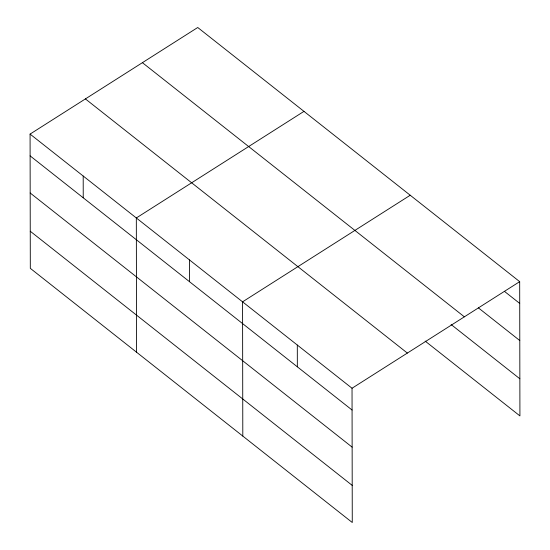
<?xml version="1.0" encoding="UTF-8"?>
<svg xmlns="http://www.w3.org/2000/svg" width="550" height="550" viewBox="0 0 550 550"><rect width="100%" height="100%" fill="white"/><g stroke="black" fill="none" stroke-linecap="round" stroke-linejoin="round"><path stroke-width="0.82" d="M30.078 134.09L352.034 388.245L352.268 522.5L30.312 268.345L30.078 134.09L197.732 27.5L519.688 281.655L519.922 415.91L425.143 341.089M303.978 111.368L136.324 217.965L136.558 352.213M410.224 195.243L242.571 301.833L242.804 436.088M352.034 388.245L519.688 281.655M504.377 291.314L519.729 303.435M478.411 307.883L519.791 340.553M142.402 62.672L464.365 316.827M451.11 324.521L519.86 378.792M85.401 98.917L407.364 353.072M30.112 155.87L352.076 410.025M30.174 192.988L352.138 447.143M30.243 231.227L352.206 485.382M297.303 345.043L297.344 366.816M189.447 259.896L189.482 281.676M83.201 176.028L83.236 197.808"/></g></svg>
